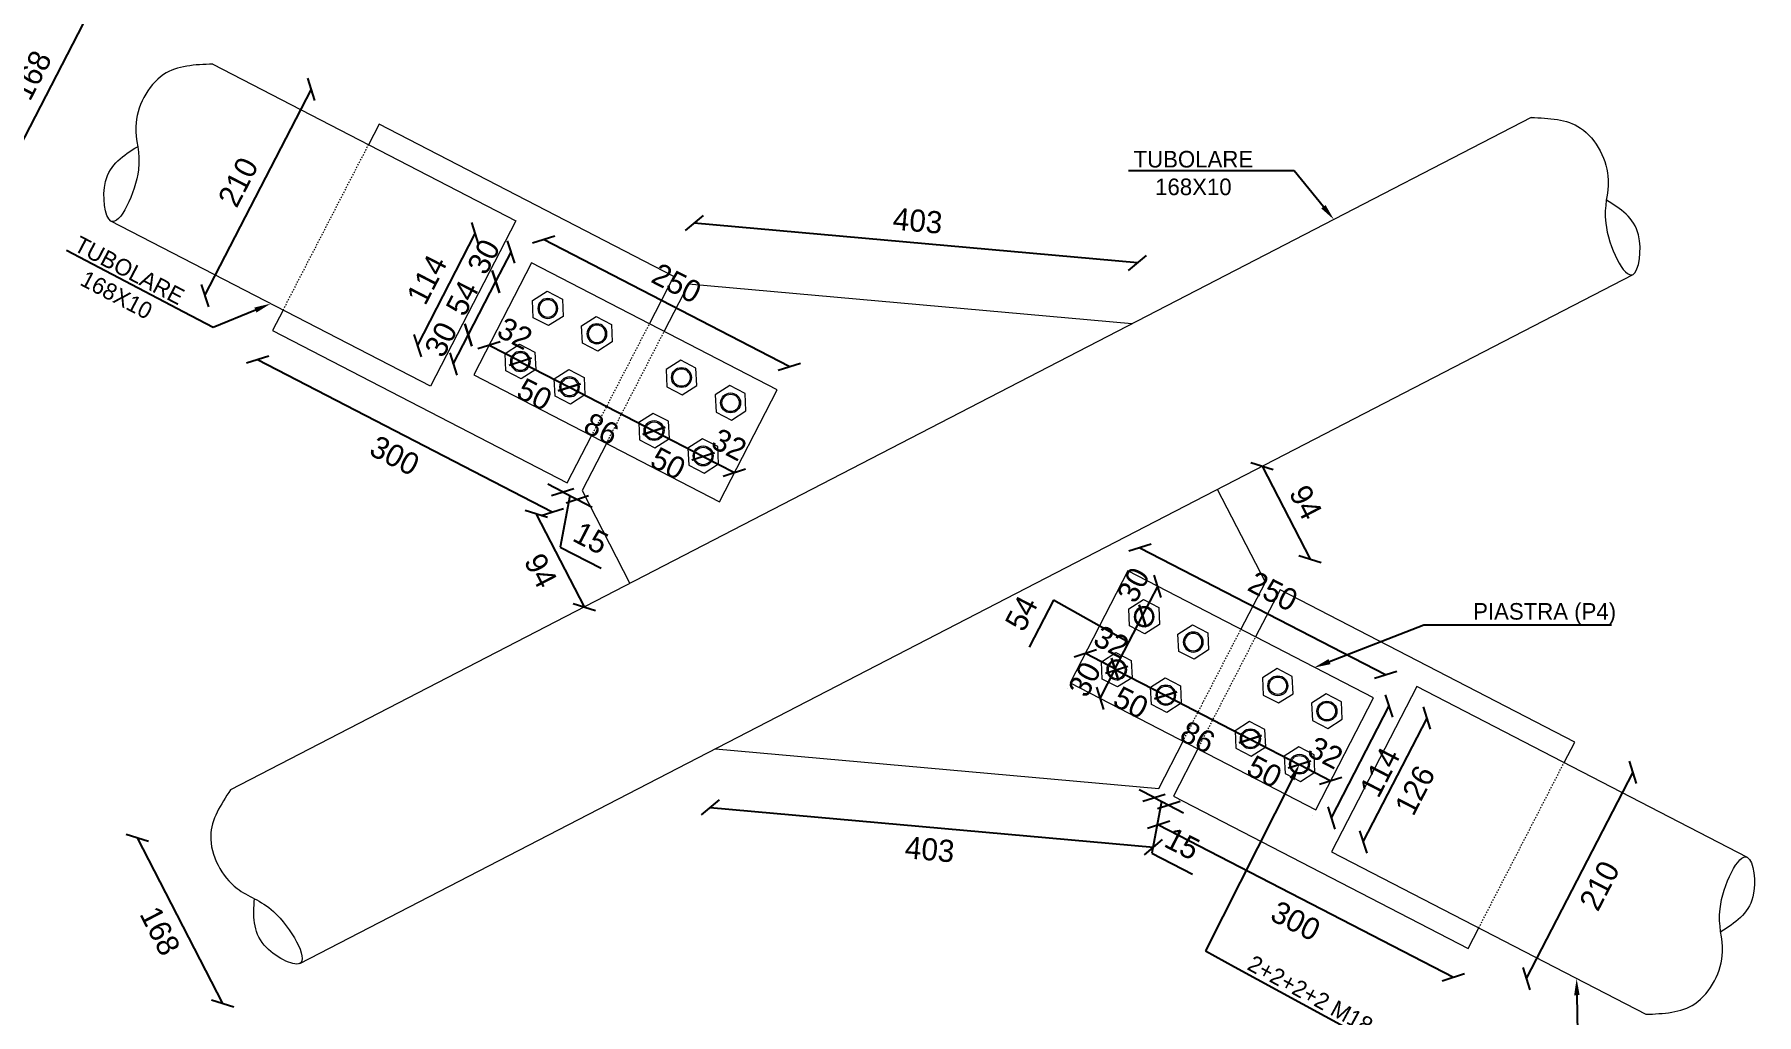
# Model space of a CAD drawing. Header units: millimetres. Extents: x -6949 to 549764, y -83146 to 127128.
# Drawn here: x 298416 to 299973, y 93086 to 93972 of the extents above; entities that cross this region are included whole.
import ezdxf
from ezdxf import colors
from ezdxf.entities.mleader import LeaderData, LeaderLine
from ezdxf.math import Vec2, Vec3

# ---------------------------------------------------------------- set-up
doc = ezdxf.new("R2010")
doc.units = ezdxf.units.MM
doc.linetypes.add('Tratto', pattern=[6.35, 3.175, -3.175])
for name, color, linetype, lineweight in [('bulloni', 5, 'Continuous', 9), ('piastra', 6, 'Continuous', 18), ('S-BEAM', 5, 'Continuous', 18), ('S-FSTN', 7, 'Continuous', 18), ('tratteggio', 253, 'Tratto', 15)]:
    doc.layers.add(name, color=color, linetype=linetype, lineweight=lineweight)
doc.layers.add('quote', color=7, linetype='Continuous', lineweight=5, true_color=0x383838)
doc.styles.get("Standard").update_dxf_attribs({"font": ''})
doc.styles.get('Standard').set_extended_font_data('Bahnschrift Light')
doc.dimstyles.new('Q 1_15', dxfattribs={"dimtxt": 20, "dimasz": 15, "dimexe": 0.18, "dimexo": 0.0625, "dimgap": 10, "dimtad": 2, "dimdec": 0, "dimzin": 0, "dimdsep": 46, "dimtxsty": 'Standard', "dimblk": 'OBLIQUE', "dimcen": 0, "dimse1": 1, "dimse2": 1, "dimadec": 0, "dimazin": 0, "dimtfac": 1, "dimtdec": 0, "dimtofl": 0, "dimtmove": 1, "dimatfit": 3, "dimfxl": 1, "dimtolj": 1, "dimtzin": 0, "dimarcsym": 1})

# ---------------------------------------------------------------- blocks, each defined once
blk = doc.blocks.new('*U1184')
at = {"layer": 'bulloni'}
blk.add_lwpolyline([(-15.6, 0), (-7.8, -13.5), (7.8, -13.5), (15.6, 0), (7.8, 13.5), (-7.8, 13.5)], close=True, dxfattribs=at)
for radius in [9, 7.88]:
    blk.add_circle((0, 0), radius, dxfattribs=at)
blk = doc.blocks.new('*U1185')
at = {"color": 0, "linetype": 'ByBlock', "lineweight": -2, "transparency": 16777216}
for p in [(0, 0), (50, 0), (0, -54), (50, -54)]:
    blk.add_blockref('*U1184', p, dxfattribs=at)
blk = doc.blocks.new('_Oblique')
at = {"color": 0, "linetype": 'ByBlock', "lineweight": -2}
blk.add_line((-0.5, -0.5), (0.5, 0.5), dxfattribs=at)
blk = doc.blocks.new('*D1186')
at = {"layer": 'Defpoints', "color": 0, "transparency": 16777216}
for p in [(299012.4, 93801.4), (299007.4, 93746.3), (299408.3, 93710.3)]:
    blk.add_point(p, dxfattribs=at)
at = {"layer": 'quote', "color": 0, "lineweight": -2, "transparency": 16777216}
blk.add_line((299413.3, 93765.4), (299012.4, 93801.4), dxfattribs=at)
at = {"layer": 'quote', "color": 0, "lineweight": -2, "transparency": 16777216, "xscale": 15, "yscale": 15, "zscale": 15}
for p, rotation in [((299012.4, 93801.4), 174.8705145088077), ((299413.3, 93765.4), 354.8705145088077)]:
    blk.add_blockref('_Oblique', p, dxfattribs=dict(at, rotation=rotation))
at = {"layer": 'quote', "color": 0, "transparency": 16777216, "insert": (299214.6, 93803.5), "char_height": 20, "attachment_point": 5, "rotation": 354.8705}
blk.add_mtext('\\A1;403', dxfattribs=at)
blk = doc.blocks.new('*D1187')
at = {"layer": 'Defpoints', "color": 0, "transparency": 16777216}
for p in [(299485.6, 93560.7), (299569.4, 93497.7), (299529, 93476.8)]:
    blk.add_point(p, dxfattribs=at)
at = {"layer": 'quote', "color": 0, "lineweight": -2, "transparency": 16777216}
blk.add_line((299526, 93581.6), (299569.4, 93497.7), dxfattribs=at)
at = {"layer": 'quote', "color": 0, "lineweight": -2, "transparency": 16777216, "xscale": 15, "yscale": 15, "zscale": 15}
for p, rotation in [((299526, 93581.6), 117.3238910231318), ((299569.4, 93497.7), 297.3238910231318)]:
    blk.add_blockref('_Oblique', p, dxfattribs=dict(at, rotation=rotation))
at = {"layer": 'quote', "color": 0, "transparency": 16777216, "insert": (299565.5, 93548.9), "char_height": 20, "attachment_point": 5, "rotation": 297.3239}
blk.add_mtext('\\A1;94', dxfattribs=at)
blk = doc.blocks.new('*D1188')
at = {"layer": 'Defpoints', "color": 0, "transparency": 16777216}
for p in [(299031.6, 93326.2), (299432.6, 93290.2), (299427.8, 93237.2)]:
    blk.add_point(p, dxfattribs=at)
at = {"layer": 'quote', "color": 0, "lineweight": -2, "transparency": 16777216}
blk.add_line((299026.9, 93273.2), (299427.8, 93237.2), dxfattribs=at)
at = {"layer": 'quote', "color": 0, "lineweight": -2, "transparency": 16777216, "xscale": 15, "yscale": 15, "zscale": 15}
for p, rotation in [((299026.9, 93273.2), 174.870330191597), ((299427.8, 93237.2), 354.870330191597)]:
    blk.add_blockref('_Oblique', p, dxfattribs=dict(at, rotation=rotation))
at = {"layer": 'quote', "color": 0, "transparency": 16777216, "insert": (299225.5, 93235.1), "char_height": 20, "attachment_point": 5, "rotation": 354.8703}
blk.add_mtext('\\A1;403', dxfattribs=at)
blk = doc.blocks.new('*D1189')
at = {"layer": 'Defpoints', "color": 0, "transparency": 16777216}
for p in [(298911, 93559.7), (298869.8, 93538.4), (298954.4, 93475.7)]:
    blk.add_point(p, dxfattribs=at)
at = {"layer": 'quote', "color": 0, "lineweight": -2, "transparency": 16777216}
blk.add_line((298913.2, 93454.4), (298869.8, 93538.4), dxfattribs=at)
at = {"layer": 'quote', "color": 0, "lineweight": -2, "transparency": 16777216, "xscale": 15, "yscale": 15, "zscale": 15}
for p, rotation in [((298869.8, 93538.4), 117.3238909274812), ((298913.2, 93454.4), 297.3238909274812)]:
    blk.add_blockref('_Oblique', p, dxfattribs=dict(at, rotation=rotation))
at = {"layer": 'quote', "color": 0, "transparency": 16777216, "insert": (298873.6, 93487.2), "char_height": 20, "attachment_point": 5, "rotation": 297.3239}
blk.add_mtext('\\A1;94', dxfattribs=at)
blk = doc.blocks.new('*D1190')
at = {"layer": 'Defpoints', "color": 0, "transparency": 16777216}
for p in [(298666.3, 93922.5), (299007.4, 93746.3), (298911, 93559.7)]:
    blk.add_point(p, dxfattribs=at)
at = {"layer": 'quote', "color": 0, "lineweight": -2, "transparency": 16777216}
blk.add_line((298569.9, 93735.9), (298666.3, 93922.5), dxfattribs=at)
at = {"layer": 'quote', "color": 0, "lineweight": -2, "transparency": 16777216, "xscale": 15, "yscale": 15, "zscale": 15}
for p, rotation in [((298666.3, 93922.5), 62.6761090725188), ((298569.9, 93735.9), 242.6761090725188)]:
    blk.add_blockref('_Oblique', p, dxfattribs=dict(at, rotation=rotation))
at = {"layer": 'quote', "color": 0, "transparency": 16777216, "insert": (298600.1, 93838.5), "char_height": 20, "attachment_point": 5, "rotation": 62.6761}
blk.add_mtext('\\A1;210', dxfattribs=at)
blk = doc.blocks.new('*D1191')
at = {"layer": 'Defpoints', "color": 0, "transparency": 16777216}
for p in [(299542.3, 93469.9), (299861.5, 93305), (299445.9, 93283.3)]:
    blk.add_point(p, dxfattribs=at)
at = {"layer": 'quote', "color": 0, "lineweight": -2, "transparency": 16777216}
blk.add_line((299765.1, 93118.4), (299861.5, 93305), dxfattribs=at)
at = {"layer": 'quote', "color": 0, "lineweight": -2, "transparency": 16777216, "xscale": 15, "yscale": 15, "zscale": 15}
for p, rotation in [((299861.5, 93305), 62.67610907250933), ((299765.1, 93118.4), 242.6761090725093)]:
    blk.add_blockref('_Oblique', p, dxfattribs=dict(at, rotation=rotation))
at = {"layer": 'quote', "color": 0, "transparency": 16777216, "insert": (299831.2, 93202.4), "char_height": 20, "attachment_point": 5, "rotation": 62.6761}
blk.add_mtext('\\A1;210', dxfattribs=at)
blk = doc.blocks.new('*D1192')
at = {"layer": 'Defpoints', "color": 0, "transparency": 16777216}
for p in [(299637.7, 93393.2), (299349.7, 93380.3), (299571.8, 93265.6)]:
    blk.add_point(p, dxfattribs=at)
at = {"layer": 'quote', "color": 0, "lineweight": -2, "transparency": 16777216}
blk.add_line((299415.6, 93507.9), (299637.7, 93393.2), dxfattribs=at)
at = {"layer": 'quote', "color": 0, "lineweight": -2, "transparency": 16777216, "xscale": 15, "yscale": 15, "zscale": 15}
for p, rotation in [((299415.6, 93507.9), 152.6761090725135), ((299637.7, 93393.2), 332.6761090725134)]:
    blk.add_blockref('_Oblique', p, dxfattribs=dict(at, rotation=rotation))
at = {"layer": 'quote', "color": 0, "transparency": 16777216, "insert": (299535.9, 93468.5), "char_height": 20, "attachment_point": 5, "rotation": 332.6761}
blk.add_mtext('\\A1;250', dxfattribs=at)
blk = doc.blocks.new('*D1193')
at = {"layer": 'Defpoints', "color": 0, "transparency": 16777216}
for p in [(299629.6, 93377.5), (299675.2, 93353.9), (299571.8, 93265.6)]:
    blk.add_point(p, dxfattribs=at)
at = {"layer": 'quote', "color": 0, "lineweight": -2, "transparency": 16777216}
blk.add_line((299617.4, 93242), (299675.2, 93353.9), dxfattribs=at)
at = {"layer": 'quote', "color": 0, "lineweight": -2, "transparency": 16777216, "xscale": 15, "yscale": 15, "zscale": 15}
for p, rotation in [((299675.2, 93353.9), 62.67610907251056), ((299617.4, 93242), 242.6761090725106)]:
    blk.add_blockref('_Oblique', p, dxfattribs=dict(at, rotation=rotation))
at = {"layer": 'quote', "color": 0, "transparency": 16777216, "insert": (299664.3, 93288.7), "char_height": 20, "attachment_point": 5, "rotation": 62.6761}
blk.add_mtext('\\A1;126', dxfattribs=at)
blk = doc.blocks.new('*D1194')
at = {"layer": 'Defpoints', "color": 0, "transparency": 16777216}
for p in [(299418, 93446.3), (299419.4, 93445.6), (299394.5, 93397.3)]:
    blk.add_point(p, dxfattribs=at)
at = {"layer": 'quote', "color": 0, "lineweight": -2, "transparency": 16777216}
for p, q in [((299337.4, 93460.6), (299315.4, 93418.1)), ((299405.5, 93422.2), (299337.4, 93460.6)), ((299393, 93398.1), (299418, 93446.3))]:
    blk.add_line(p, q, dxfattribs=at)
at = {"layer": 'quote', "color": 0, "lineweight": -2, "transparency": 16777216, "xscale": 15, "yscale": 15, "zscale": 15}
for p, rotation in [((299418, 93446.3), 62.67610958400639), ((299393, 93398.1), 242.6761095840064)]:
    blk.add_blockref('_Oblique', p, dxfattribs=dict(at, rotation=rotation))
at = {"layer": 'quote', "color": 0, "transparency": 16777216, "insert": (299308.5, 93448.6), "char_height": 20, "attachment_point": 5, "rotation": 62.6761}
blk.add_mtext('\\A1;54', dxfattribs=at)
blk = doc.blocks.new('*D1195')
at = {"layer": 'Defpoints', "color": 0, "transparency": 16777216}
for p in [(299431.7, 93473), (299433.2, 93472.2), (299419.4, 93445.6)]:
    blk.add_point(p, dxfattribs=at)
at = {"layer": 'quote', "color": 0, "lineweight": -2, "transparency": 16777216}
blk.add_line((299418, 93446.3), (299431.7, 93473), dxfattribs=at)
at = {"layer": 'quote', "color": 0, "lineweight": -2, "transparency": 16777216, "xscale": 15, "yscale": 15, "zscale": 15}
for p, rotation in [((299431.7, 93473), 62.67610907252481), ((299418, 93446.3), 242.6761090725248)]:
    blk.add_blockref('_Oblique', p, dxfattribs=dict(at, rotation=rotation))
at = {"layer": 'quote', "color": 0, "transparency": 16777216, "insert": (299409.6, 93474.3), "char_height": 20, "attachment_point": 5, "rotation": 62.6761}
blk.add_mtext('\\A1;30', dxfattribs=at)
blk = doc.blocks.new('*D1196')
at = {"layer": 'Defpoints', "color": 0, "transparency": 16777216}
for p in [(299394.5, 93397.3), (299379.4, 93371.7), (299380.9, 93371)]:
    blk.add_point(p, dxfattribs=at)
at = {"layer": 'quote', "color": 0, "lineweight": -2, "transparency": 16777216}
blk.add_line((299393, 93398.1), (299379.4, 93371.7), dxfattribs=at)
at = {"layer": 'quote', "color": 0, "lineweight": -2, "transparency": 16777216, "xscale": 15, "yscale": 15, "zscale": 15}
for p, rotation in [((299393, 93398.1), 62.67610813702682), ((299379.4, 93371.7), 242.6761081370268)]:
    blk.add_blockref('_Oblique', p, dxfattribs=dict(at, rotation=rotation))
at = {"layer": 'quote', "color": 0, "transparency": 16777216, "insert": (299365.6, 93389), "char_height": 20, "attachment_point": 5, "rotation": 62.6761}
blk.add_mtext('\\A1;30', dxfattribs=at)
blk = doc.blocks.new('*U1197')
at = {"layer": 'bulloni'}
blk.add_lwpolyline([(-15.6, 0), (-7.8, -13.5), (7.8, -13.5), (15.6, 0), (7.8, 13.5), (-7.8, 13.5)], close=True, dxfattribs=at)
for radius in [9, 7.88]:
    blk.add_circle((0, 0), radius, dxfattribs=at)
blk = doc.blocks.new('*U1198')
at = {"color": 0, "linetype": 'ByBlock', "lineweight": -2, "transparency": 16777216}
for p in [(0, 0), (50, 0), (0, -54), (50, -54)]:
    blk.add_blockref('*U1197', p, dxfattribs=at)
blk = doc.blocks.new('*D1199')
at = {"layer": 'Defpoints', "color": 0, "transparency": 16777216}
for p in [(298814.5, 93791.9), (298865.4, 93765.6), (298813.1, 93664.3)]:
    blk.add_point(p, dxfattribs=at)
at = {"layer": 'quote', "color": 0, "lineweight": -2, "transparency": 16777216}
blk.add_line((298762.2, 93690.6), (298814.5, 93791.9), dxfattribs=at)
at = {"layer": 'quote', "color": 0, "lineweight": -2, "transparency": 16777216, "xscale": 15, "yscale": 15, "zscale": 15}
for p, rotation in [((298814.5, 93791.9), 62.67610907251542), ((298762.2, 93690.6), 242.6761090725154)]:
    blk.add_blockref('_Oblique', p, dxfattribs=dict(at, rotation=rotation))
at = {"layer": 'quote', "color": 0, "transparency": 16777216, "insert": (298770.6, 93750.4), "char_height": 20, "attachment_point": 5, "rotation": 62.6761}
blk.add_mtext('\\A1;114', dxfattribs=at)
blk = doc.blocks.new('*D1200')
at = {"layer": 'Defpoints', "color": 0, "transparency": 16777216}
for p in [(298876.3, 93786.5), (298865.4, 93765.6), (299087.5, 93650.8)]:
    blk.add_point(p, dxfattribs=at)
at = {"layer": 'quote', "color": 0, "lineweight": -2, "transparency": 16777216}
blk.add_line((299098.4, 93671.7), (298876.3, 93786.5), dxfattribs=at)
at = {"layer": 'quote', "color": 0, "lineweight": -2, "transparency": 16777216, "xscale": 15, "yscale": 15, "zscale": 15}
for p, rotation in [((298876.3, 93786.5), 152.6761090725194), ((299098.4, 93671.7), 332.6761090725195)]:
    blk.add_blockref('_Oblique', p, dxfattribs=dict(at, rotation=rotation))
at = {"layer": 'quote', "color": 0, "transparency": 16777216, "insert": (298996.6, 93747.1), "char_height": 20, "attachment_point": 5, "rotation": 332.6761}
blk.add_mtext('\\A1;250', dxfattribs=at)
blk = doc.blocks.new('*D1201')
at = {"layer": 'Defpoints', "color": 0, "transparency": 16777216}
for p in [(298855.3, 93676.3), (298899.6, 93653), (298899.7, 93653.3)]:
    blk.add_point(p, dxfattribs=at)
at = {"layer": 'quote', "color": 0, "lineweight": -2, "transparency": 16777216}
blk.add_line((298855.2, 93676), (298899.6, 93653), dxfattribs=at)
at = {"layer": 'quote', "color": 0, "lineweight": -2, "transparency": 16777216, "xscale": 15, "yscale": 15, "zscale": 15}
for p, rotation in [((298855.2, 93676), 152.6761095661443), ((298899.6, 93653), 332.6761095661443)]:
    blk.add_blockref('_Oblique', p, dxfattribs=dict(at, rotation=rotation))
at = {"layer": 'quote', "color": 0, "transparency": 16777216, "insert": (298868.1, 93646.5), "char_height": 20, "attachment_point": 5, "rotation": 332.6761}
blk.add_mtext('\\A1;50', dxfattribs=at)
blk = doc.blocks.new('*D1202')
at = {"layer": 'Defpoints', "color": 0, "transparency": 16777216}
for p in [(298899.7, 93653.3), (298976, 93613.6), (298976.1, 93613.8)]:
    blk.add_point(p, dxfattribs=at)
at = {"layer": 'quote', "color": 0, "lineweight": -2, "transparency": 16777216}
blk.add_line((298899.6, 93653), (298976, 93613.6), dxfattribs=at)
at = {"layer": 'quote', "color": 0, "lineweight": -2, "transparency": 16777216, "xscale": 15, "yscale": 15, "zscale": 15}
for p, rotation in [((298899.6, 93653), 152.6761095661444), ((298976, 93613.6), 332.6761095661443)]:
    blk.add_blockref('_Oblique', p, dxfattribs=dict(at, rotation=rotation))
at = {"layer": 'quote', "color": 0, "transparency": 16777216, "insert": (298928.5, 93615.3), "char_height": 20, "attachment_point": 5, "rotation": 332.6761}
blk.add_mtext('\\A1;86', dxfattribs=at)
blk = doc.blocks.new('*D1203')
at = {"layer": 'Defpoints', "color": 0, "transparency": 16777216}
for p in [(298976.1, 93613.8), (299020.4, 93590.6), (299020.6, 93590.9)]:
    blk.add_point(p, dxfattribs=at)
at = {"layer": 'quote', "color": 0, "lineweight": -2, "transparency": 16777216}
blk.add_line((298976, 93613.6), (299020.4, 93590.6), dxfattribs=at)
at = {"layer": 'quote', "color": 0, "lineweight": -2, "transparency": 16777216, "xscale": 15, "yscale": 15, "zscale": 15}
for p, rotation in [((298976, 93613.6), 152.6761095661444), ((299020.4, 93590.6), 332.6761095661443)]:
    blk.add_blockref('_Oblique', p, dxfattribs=dict(at, rotation=rotation))
at = {"layer": 'quote', "color": 0, "transparency": 16777216, "insert": (298988.9, 93584.1), "char_height": 20, "attachment_point": 5, "rotation": 332.6761}
blk.add_mtext('\\A1;50', dxfattribs=at)
blk = doc.blocks.new('*D1204')
at = {"layer": 'Defpoints', "color": 0, "transparency": 16777216}
for p in [(299020.6, 93590.1), (299048.9, 93575.9), (299048.9, 93575.9)]:
    blk.add_point(p, dxfattribs=at)
at = {"layer": 'quote', "color": 0, "lineweight": -2, "transparency": 16777216}
blk.add_line((299020.7, 93590.4), (299048.9, 93575.9), dxfattribs=at)
at = {"layer": 'quote', "color": 0, "lineweight": -2, "transparency": 16777216, "xscale": 15, "yscale": 15, "zscale": 15}
for p, rotation in [((299020.7, 93590.4), 152.6761095661444), ((299048.9, 93575.9), 332.6761095661443)]:
    blk.add_blockref('_Oblique', p, dxfattribs=dict(at, rotation=rotation))
at = {"layer": 'quote', "color": 0, "transparency": 16777216, "insert": (299044.1, 93601.1), "char_height": 20, "attachment_point": 5, "rotation": 332.6761}
blk.add_mtext('\\A1;32', dxfattribs=at)
blk = doc.blocks.new('*D1205')
at = {"layer": 'Defpoints', "color": 0, "transparency": 16777216}
for p in [(298826.7, 93690.7), (298826.9, 93690.9), (298855.3, 93676.3)]:
    blk.add_point(p, dxfattribs=at)
at = {"layer": 'quote', "color": 0, "lineweight": -2, "transparency": 16777216}
blk.add_line((298855.3, 93676.3), (298826.9, 93690.9), dxfattribs=at)
at = {"layer": 'quote', "color": 0, "lineweight": -2, "transparency": 16777216, "xscale": 15, "yscale": 15, "zscale": 15}
for p, rotation in [((298826.9, 93690.9), 152.6761095661444), ((298855.3, 93676.3), 332.6761095661443)]:
    blk.add_blockref('_Oblique', p, dxfattribs=dict(at, rotation=rotation))
at = {"layer": 'quote', "color": 0, "transparency": 16777216, "insert": (298850.4, 93701.6), "char_height": 20, "attachment_point": 5, "rotation": 332.6761}
blk.add_mtext('\\A1;32', dxfattribs=at)
blk = doc.blocks.new('*D1206')
at = {"layer": 'Defpoints', "color": 0, "transparency": 16777216}
for p in [(298808.2, 93700.2), (298855.2, 93676), (298841.5, 93649.6)]:
    blk.add_point(p, dxfattribs=at)
at = {"layer": 'quote', "color": 0, "lineweight": -2, "transparency": 16777216}
blk.add_line((298794.6, 93673.9), (298808.2, 93700.2), dxfattribs=at)
at = {"layer": 'quote', "color": 0, "lineweight": -2, "transparency": 16777216, "xscale": 15, "yscale": 15, "zscale": 15}
for p, rotation in [((298808.2, 93700.2), 62.67610907254792), ((298794.6, 93673.9), 242.6761090725479)]:
    blk.add_blockref('_Oblique', p, dxfattribs=dict(at, rotation=rotation))
at = {"layer": 'quote', "color": 0, "transparency": 16777216, "insert": (298783.4, 93696.3), "char_height": 20, "attachment_point": 5, "rotation": 62.6761}
blk.add_mtext('\\A1;30', dxfattribs=at)
blk = doc.blocks.new('*D1207')
at = {"layer": 'Defpoints', "color": 0, "transparency": 16777216}
for p in [(298833.1, 93748.5), (298880.1, 93724.2), (298855.2, 93676)]:
    blk.add_point(p, dxfattribs=at)
at = {"layer": 'quote', "color": 0, "lineweight": -2, "transparency": 16777216}
blk.add_line((298808.2, 93700.2), (298833.1, 93748.5), dxfattribs=at)
at = {"layer": 'quote', "color": 0, "lineweight": -2, "transparency": 16777216, "xscale": 15, "yscale": 15, "zscale": 15}
for p, rotation in [((298833.1, 93748.5), 62.67610956617385), ((298808.2, 93700.2), 242.6761095661739)]:
    blk.add_blockref('_Oblique', p, dxfattribs=dict(at, rotation=rotation))
at = {"layer": 'quote', "color": 0, "transparency": 16777216, "insert": (298802.8, 93733.6), "char_height": 20, "attachment_point": 5, "rotation": 62.6761}
blk.add_mtext('\\A1;54', dxfattribs=at)
blk = doc.blocks.new('*D1208')
at = {"layer": 'Defpoints', "color": 0, "transparency": 16777216}
for p in [(298846.9, 93775.2), (298893.9, 93750.9), (298880.1, 93724.2)]:
    blk.add_point(p, dxfattribs=at)
at = {"layer": 'quote', "color": 0, "lineweight": -2, "transparency": 16777216}
blk.add_line((298833.1, 93748.5), (298846.9, 93775.2), dxfattribs=at)
at = {"layer": 'quote', "color": 0, "lineweight": -2, "transparency": 16777216, "xscale": 15, "yscale": 15, "zscale": 15}
for p, rotation in [((298846.9, 93775.2), 62.67610907252481), ((298833.1, 93748.5), 242.6761090725248)]:
    blk.add_blockref('_Oblique', p, dxfattribs=dict(at, rotation=rotation))
at = {"layer": 'quote', "color": 0, "transparency": 16777216, "insert": (298822.1, 93771.1), "char_height": 20, "attachment_point": 5, "rotation": 62.6761}
blk.add_mtext('\\A1;30', dxfattribs=at)
blk = doc.blocks.new('*D1209')
at = {"layer": 'Defpoints', "color": 0, "transparency": 16777216}
for p in [(298897.7, 93566.6), (298911, 93559.7), (298906.8, 93551.5)]:
    blk.add_point(p, dxfattribs=at)
at = {"layer": 'quote', "color": 0, "lineweight": -2, "transparency": 16777216}
for p, q in [((298893.5, 93558.4), (298880.1, 93565.3)), ((298900.1, 93554.9), (298891.4, 93508.3)), ((298893.5, 93558.4), (298906.8, 93551.5)), ((298906.8, 93551.5), (298920.1, 93544.6)), ((298891.4, 93508.3), (298928.2, 93489.3))]:
    blk.add_line(p, q, dxfattribs=at)
at = {"layer": 'quote', "color": 0, "lineweight": -2, "transparency": 16777216, "xscale": 15, "yscale": 15, "zscale": 15}
for p, rotation in [((298893.5, 93558.4), 332.6761090724228), ((298906.8, 93551.5), 152.6761090724227)]:
    blk.add_blockref('_Oblique', p, dxfattribs=dict(at, rotation=rotation))
at = {"layer": 'quote', "color": 0, "transparency": 16777216, "insert": (298919, 93516.6), "char_height": 20, "attachment_point": 5, "rotation": 332.6761}
blk.add_mtext('\\A1;15', dxfattribs=at)
blk = doc.blocks.new('*U1210')
at = {"layer": 'bulloni'}
blk.add_lwpolyline([(-15.6, 0), (-7.8, -13.5), (7.8, -13.5), (15.6, 0), (7.8, 13.5), (-7.8, 13.5)], close=True, dxfattribs=at)
for radius in [9, 7.88]:
    blk.add_circle((0, 0), radius, dxfattribs=at)
blk = doc.blocks.new('*U1211')
at = {"color": 0, "linetype": 'ByBlock', "lineweight": -2, "transparency": 16777216}
for p in [(0, 0), (50, 0), (0, -54), (50, -54)]:
    blk.add_blockref('*U1210', p, dxfattribs=at)
blk = doc.blocks.new('*U1212')
at = {"layer": 'bulloni'}
blk.add_lwpolyline([(-15.6, 0), (-7.8, -13.5), (7.8, -13.5), (15.6, 0), (7.8, 13.5), (-7.8, 13.5)], close=True, dxfattribs=at)
for radius in [9, 7.88]:
    blk.add_circle((0, 0), radius, dxfattribs=at)
blk = doc.blocks.new('*U1213')
at = {"color": 0, "linetype": 'ByBlock', "lineweight": -2, "transparency": 16777216}
for p in [(0, 0), (50, 0), (0, -54), (50, -54)]:
    blk.add_blockref('*U1212', p, dxfattribs=at)
blk = doc.blocks.new('*D1238')
at = {"layer": 'Defpoints', "color": 0, "transparency": 16777216}
for p in [(298631.2, 93704.3), (298897.7, 93566.6), (298884.1, 93540.3)]:
    blk.add_point(p, dxfattribs=at)
at = {"layer": 'quote', "color": 0, "lineweight": -2, "transparency": 16777216}
blk.add_line((298617.6, 93678), (298884.1, 93540.3), dxfattribs=at)
at = {"layer": 'quote', "color": 0, "lineweight": -2, "transparency": 16777216, "xscale": 15, "yscale": 15, "zscale": 15}
for p, rotation in [((298617.6, 93678), 152.6761090725205), ((298884.1, 93540.3), 332.6761090725205)]:
    blk.add_blockref('_Oblique', p, dxfattribs=dict(at, rotation=rotation))
at = {"layer": 'quote', "color": 0, "transparency": 16777216, "insert": (298741.6, 93591.2), "char_height": 20, "attachment_point": 5, "rotation": 332.6761}
blk.add_mtext('\\A1;300', dxfattribs=at)
blk = doc.blocks.new('*D1239')
at = {"layer": 'Defpoints', "color": 0, "transparency": 16777216}
for p in [(299445.9, 93283.3), (299712.4, 93145.6), (299699, 93119.7)]:
    blk.add_point(p, dxfattribs=at)
at = {"layer": 'quote', "color": 0, "lineweight": -2, "transparency": 16777216}
blk.add_line((299432.5, 93257.4), (299699, 93119.7), dxfattribs=at)
at = {"layer": 'quote', "color": 0, "lineweight": -2, "transparency": 16777216, "xscale": 15, "yscale": 15, "zscale": 15}
for p, rotation in [((299432.5, 93257.4), 152.6761090724433), ((299699, 93119.7), 332.6761090724433)]:
    blk.add_blockref('_Oblique', p, dxfattribs=dict(at, rotation=rotation))
at = {"layer": 'quote', "color": 0, "transparency": 16777216, "insert": (299556.4, 93170.5), "char_height": 20, "attachment_point": 5, "rotation": 332.6761}
blk.add_mtext('\\A1;300', dxfattribs=at)
blk = doc.blocks.new('*D1240')
at = {"layer": 'Defpoints', "color": 0, "transparency": 16777216}
for p in [(299432.6, 93290.2), (299441.7, 93275.2), (299445.9, 93283.3)]:
    blk.add_point(p, dxfattribs=at)
at = {"layer": 'quote', "color": 0, "lineweight": -2, "transparency": 16777216}
for p, q in [((299428.3, 93282), (299415, 93288.9)), ((299435, 93278.6), (299426.2, 93231.9)), ((299428.3, 93282), (299441.7, 93275.2)), ((299441.7, 93275.2), (299455, 93268.3)), ((299426.2, 93231.9), (299463, 93212.9))]:
    blk.add_line(p, q, dxfattribs=at)
at = {"layer": 'quote', "color": 0, "lineweight": -2, "transparency": 16777216, "xscale": 15, "yscale": 15, "zscale": 15}
for p, rotation in [((299428.3, 93282), 332.6761090724228), ((299441.7, 93275.2), 152.6761090724227)]:
    blk.add_blockref('_Oblique', p, dxfattribs=dict(at, rotation=rotation))
at = {"layer": 'quote', "color": 0, "transparency": 16777216, "insert": (299453.9, 93240.3), "char_height": 20, "attachment_point": 5, "rotation": 332.6761}
blk.add_mtext('\\A1;15', dxfattribs=at)
blk = doc.blocks.new('*D1255')
at = {"layer": 'Defpoints', "color": 0, "transparency": 16777216}
for p in [(298740, 93365), (298817.2, 93215.4), (298586, 93096)]:
    blk.add_point(p, dxfattribs=at)
at = {"layer": 'quote', "color": 0, "lineweight": -2, "transparency": 16777216}
blk.add_line((298508.8, 93245.5), (298586, 93096), dxfattribs=at)
at = {"layer": 'quote', "color": 0, "lineweight": -2, "transparency": 16777216, "xscale": 15, "yscale": 15, "zscale": 15}
for p, rotation in [((298508.8, 93245.5), 117.3238909274822), ((298586, 93096), 297.3238909274822)]:
    blk.add_blockref('_Oblique', p, dxfattribs=dict(at, rotation=rotation))
at = {"layer": 'quote', "color": 0, "transparency": 16777216, "insert": (298529.4, 93161.5), "char_height": 20, "attachment_point": 5, "rotation": 297.3239}
blk.add_mtext('\\A1;168', dxfattribs=at)
blk = doc.blocks.new('*D1256')
at = {"layer": 'Defpoints', "color": 0, "transparency": 16777216}
for p in [(298469.8, 94000.5), (298851.3, 93803.5), (298774, 93653.9)]:
    blk.add_point(p, dxfattribs=at)
at = {"layer": 'quote', "color": 0, "lineweight": -2, "transparency": 16777216}
blk.add_line((298392.6, 93851), (298469.8, 94000.5), dxfattribs=at)
at = {"layer": 'quote', "color": 0, "lineweight": -2, "transparency": 16777216, "xscale": 15, "yscale": 15, "zscale": 15}
for p, rotation in [((298469.8, 94000.5), 62.67610907252008), ((298392.6, 93851), 242.6761090725201)]:
    blk.add_blockref('_Oblique', p, dxfattribs=dict(at, rotation=rotation))
at = {"layer": 'quote', "color": 0, "transparency": 16777216, "insert": (298413.2, 93935.1), "char_height": 20, "attachment_point": 5, "rotation": 62.6761}
blk.add_mtext('\\A1;168', dxfattribs=at)
blk = doc.blocks.new('*D1257')
at = {"layer": 'Defpoints', "color": 0, "transparency": 16777216}
for p in [(299394.6, 93397.6), (299438.9, 93374.4), (299439, 93374.7)]:
    blk.add_point(p, dxfattribs=at)
at = {"layer": 'quote', "color": 0, "lineweight": -2, "transparency": 16777216}
blk.add_line((299394.5, 93397.3), (299438.9, 93374.4), dxfattribs=at)
at = {"layer": 'quote', "color": 0, "lineweight": -2, "transparency": 16777216, "xscale": 15, "yscale": 15, "zscale": 15}
for p, rotation in [((299394.5, 93397.3), 152.6761095661443), ((299438.9, 93374.4), 332.6761095661443)]:
    blk.add_blockref('_Oblique', p, dxfattribs=dict(at, rotation=rotation))
at = {"layer": 'quote', "color": 0, "transparency": 16777216, "insert": (299407.4, 93367.9), "char_height": 20, "attachment_point": 5, "rotation": 332.6761}
blk.add_mtext('\\A1;50', dxfattribs=at)
blk = doc.blocks.new('*D1258')
at = {"layer": 'Defpoints', "color": 0, "transparency": 16777216}
for p in [(299439, 93374.7), (299515.3, 93334.9), (299515.4, 93335.2)]:
    blk.add_point(p, dxfattribs=at)
at = {"layer": 'quote', "color": 0, "lineweight": -2, "transparency": 16777216}
blk.add_line((299438.9, 93374.4), (299515.3, 93334.9), dxfattribs=at)
at = {"layer": 'quote', "color": 0, "lineweight": -2, "transparency": 16777216, "xscale": 15, "yscale": 15, "zscale": 15}
for p, rotation in [((299438.9, 93374.4), 152.6761095661441), ((299515.3, 93334.9), 332.6761095661441)]:
    blk.add_blockref('_Oblique', p, dxfattribs=dict(at, rotation=rotation))
at = {"layer": 'quote', "color": 0, "transparency": 16777216, "insert": (299467.8, 93336.7), "char_height": 20, "attachment_point": 5, "rotation": 332.6761}
blk.add_mtext('\\A1;86', dxfattribs=at)
blk = doc.blocks.new('*D1259')
at = {"layer": 'Defpoints', "color": 0, "transparency": 16777216}
for p in [(299515.4, 93335.2), (299559.7, 93312), (299559.9, 93312.2)]:
    blk.add_point(p, dxfattribs=at)
at = {"layer": 'quote', "color": 0, "lineweight": -2, "transparency": 16777216}
blk.add_line((299515.3, 93334.9), (299559.7, 93312), dxfattribs=at)
at = {"layer": 'quote', "color": 0, "lineweight": -2, "transparency": 16777216, "xscale": 15, "yscale": 15, "zscale": 15}
for p, rotation in [((299515.3, 93334.9), 152.6761095661441), ((299559.7, 93312), 332.6761095661441)]:
    blk.add_blockref('_Oblique', p, dxfattribs=dict(at, rotation=rotation))
at = {"layer": 'quote', "color": 0, "transparency": 16777216, "insert": (299528.2, 93305.5), "char_height": 20, "attachment_point": 5, "rotation": 332.6761}
blk.add_mtext('\\A1;50', dxfattribs=at)
blk = doc.blocks.new('*D1260')
at = {"layer": 'Defpoints', "color": 0, "transparency": 16777216}
for p in [(299559.9, 93311.5), (299588.2, 93297.3), (299588.2, 93297.3)]:
    blk.add_point(p, dxfattribs=at)
at = {"layer": 'quote', "color": 0, "lineweight": -2, "transparency": 16777216}
blk.add_line((299560, 93311.8), (299588.2, 93297.3), dxfattribs=at)
at = {"layer": 'quote', "color": 0, "lineweight": -2, "transparency": 16777216, "xscale": 15, "yscale": 15, "zscale": 15}
for p, rotation in [((299560, 93311.8), 152.6761095661441), ((299588.2, 93297.3), 332.6761095661441)]:
    blk.add_blockref('_Oblique', p, dxfattribs=dict(at, rotation=rotation))
at = {"layer": 'quote', "color": 0, "transparency": 16777216, "insert": (299583.4, 93322.5), "char_height": 20, "attachment_point": 5, "rotation": 332.6761}
blk.add_mtext('\\A1;32', dxfattribs=at)
blk = doc.blocks.new('*D1261')
at = {"layer": 'Defpoints', "color": 0, "transparency": 16777216}
for p in [(299366.1, 93412), (299366.2, 93412.3), (299394.6, 93397.6)]:
    blk.add_point(p, dxfattribs=at)
at = {"layer": 'quote', "color": 0, "lineweight": -2, "transparency": 16777216}
blk.add_line((299394.6, 93397.6), (299366.2, 93412.3), dxfattribs=at)
at = {"layer": 'quote', "color": 0, "lineweight": -2, "transparency": 16777216, "xscale": 15, "yscale": 15, "zscale": 15}
for p, rotation in [((299366.2, 93412.3), 152.6761095661441), ((299394.6, 93397.6), 332.6761095661441)]:
    blk.add_blockref('_Oblique', p, dxfattribs=dict(at, rotation=rotation))
at = {"layer": 'quote', "color": 0, "transparency": 16777216, "insert": (299389.7, 93422.9), "char_height": 20, "attachment_point": 5, "rotation": 332.6761}
blk.add_mtext('\\A1;32', dxfattribs=at)
blk = doc.blocks.new('*D1262')
at = {"layer": 'Defpoints', "color": 0, "transparency": 16777216}
for p in [(299626.9, 93372.2), (299641, 93364.9), (299574.5, 93270.9)]:
    blk.add_point(p, dxfattribs=at)
at = {"layer": 'quote', "color": 0, "lineweight": -2, "transparency": 16777216}
blk.add_line((299588.7, 93263.6), (299641, 93364.9), dxfattribs=at)
at = {"layer": 'quote', "color": 0, "lineweight": -2, "transparency": 16777216, "xscale": 15, "yscale": 15, "zscale": 15}
for p, rotation in [((299641, 93364.9), 62.67610907251542), ((299588.7, 93263.6), 242.6761090725154)]:
    blk.add_blockref('_Oblique', p, dxfattribs=dict(at, rotation=rotation))
at = {"layer": 'quote', "color": 0, "transparency": 16777216, "insert": (299632.6, 93305), "char_height": 20, "attachment_point": 5, "rotation": 62.6761}
blk.add_mtext('\\A1;114', dxfattribs=at)

msp = doc.modelspace()

# ---------------------------------------------------------------- linework, layer by layer
at = {"layer": 'piastra'}
for p, q in [((298727.6, 93890.8), (298718, 93872.3)), ((298994.1, 93753.1), (298727.6, 93890.8)), ((298972.1, 93710.5), (298994.1, 93753.1)), ((299007.4, 93746.3), (298985.4, 93703.6)), ((298640.7, 93722.8), (298631.2, 93704.3)), ((298631.2, 93704.3), (298897.7, 93566.6)), ((298897.7, 93566.6), (298919.7, 93609.2)), ((298933.1, 93602.3), (298911, 93559.7)), ((299506.9, 93434.1), (299529, 93476.8)), ((299542.3, 93469.9), (299520.2, 93427.3)), ((299808.8, 93332.2), (299542.3, 93469.9)), ((299432.6, 93290.2), (299454.6, 93332.9)), ((299467.9, 93326), (299445.9, 93283.3)), ((299799.2, 93313.7), (299808.8, 93332.2)), ((299445.9, 93283.3), (299712.4, 93145.6)), ((299712.4, 93145.6), (299722, 93164.2))]:
    msp.add_line(p, q, dxfattribs=at)
for points in [[(299087.5, 93650.8), (298865.4, 93765.6), (298813.1, 93664.3), (299035.2, 93549.5)], [(299626.9, 93372.2), (299404.7, 93486.9), (299352.4, 93385.7), (299574.5, 93270.9)]]:
    msp.add_lwpolyline(points, close=True, dxfattribs=at)
for points in [[(299408.3, 93710.3), (299408.3, 93710.3), (299007.4, 93746.3)], [(298911, 93559.7), (298954.4, 93475.7)], [(299529, 93476.8), (299485.6, 93560.7)], [(299031.6, 93326.2), (299031.6, 93326.2), (299432.6, 93290.2)]]:
    msp.add_lwpolyline(points, dxfattribs=at)
at = {"layer": 'S-BEAM'}
for points in [[(298577, 93945.2), (298851.3, 93803.5), (298774, 93653.9), (298485, 93803.3)], [(299769.5, 93896.9), (298593.2, 93289.1)], [(298655.7, 93132), (299861.5, 93755)], [(299965, 93228), (299666, 93382.5), (299588.7, 93233), (299873, 93086.1)]]:
    msp.add_lwpolyline(points, dxfattribs=at)
msp.add_ellipse((299760.6, 93238.9), major_axis=(38.6, 74.8), ratio=0.000001, start_param=6.16394, end_param=6.402302, dxfattribs=at)
for points in [[(298577, 93945.2), (298532.6, 93935.7), (298507.5, 93888.8), (298509.8, 93849.7), (298485, 93803.3), (298480.1, 93839), (298508.9, 93870.5)], [(299769.5, 93896.9), (299814, 93887.4), (299839, 93840.5), (299836.8, 93801.4), (299861.5, 93755), (299866.4, 93790.7), (299837.6, 93822.2)], [(298593.2, 93289.1), (298575.2, 93247.4), (298599, 93199.9), (298632.1, 93179), (298655.7, 93132), (298623.7, 93148.6), (298614.7, 93190.4)], [(299873, 93086.1), (299917.4, 93095.6), (299942.4, 93142.5), (299940.2, 93181.6), (299965, 93228), (299969.9, 93192.3), (299941, 93160.8)]]:
    msp.add_spline(points, degree=3, dxfattribs=at)
at = {"layer": 'S-FSTN'}
for p, q in [((299349.7, 93380.3), (299349.7, 93380.3)), ((299349.7, 93380.3), (299349.7, 93380.3)), ((299629.6, 93377.5), (299629.6, 93377.5)), ((299629.6, 93377.5), (299629.6, 93377.5)), ((299571.8, 93265.6), (299571.8, 93265.6)), ((299571.8, 93265.6), (299571.8, 93265.6))]:
    msp.add_line(p, q, dxfattribs=at)
at = {"layer": 'tratteggio', "color": 30, "ltscale": 0.4}
for points in [[(298640.7, 93722.8), (298718, 93872.3)], [(298919.7, 93609.2), (298972.1, 93710.5)], [(298933.1, 93602.3), (298985.4, 93703.6)], [(299454.5, 93332.9), (299506.9, 93434.2)], [(299467.9, 93326), (299520.2, 93427.3)], [(299722, 93164.2), (299799.2, 93313.7)]]:
    msp.add_lwpolyline(points, dxfattribs=at)

# ---------------------------------------------------------------- block references
at = {"xscale": -1, "rotation": 152.6761095661622}
for name, p in [('*U1185', (298855.3, 93676.3)), ('*U1211', (299394.6, 93397.6))]:
    msp.add_blockref(name, p, dxfattribs=at)
at = {"rotation": 152.6761085788687}
for name, p in [('*U1198', (299020.6, 93590.9)), ('*U1213', (299559.9, 93312.2))]:
    msp.add_blockref(name, p, dxfattribs=at)

# ---------------------------------------------------------------- dimensions: what is measured, and where the dimension line sits
at = {"layer": 'quote'}
for p1, p2, distance, picture, middle in [((298774, 93653.9), (298851.3, 93803.5), 429.4, '*D1256', (298413.2, 93935.1)), ((298911, 93559.7), (299007.4, 93746.3), 383.9, '*D1190', (298600.1, 93838.5)), ((299408.3, 93710.3), (299007.4, 93746.3), -55.3, '*D1186', (299214.6, 93803.5)), ((298813.1, 93664.3), (298865.4, 93765.6), 57.3, '*D1199', (298770.6, 93750.4)), ((299087.5, 93650.8), (298865.4, 93765.6), -23.6, '*D1200', (298996.6, 93747.1)), ((298855.2, 93676), (298880.1, 93724.2), 52.9, '*D1207', (298802.8, 93733.6)), ((298631.2, 93704.3), (298897.7, 93566.6), -29.6, '*D1238', (298741.6, 93591.2)), ((298855.3, 93676.3), (298899.7, 93653.3), -0.3, '*D1201', (298868.1, 93646.5)), ((299485.6, 93560.7), (299529, 93476.8), 45.5, '*D1187', (299565.5, 93548.9)), ((298954.3928, 93475.7322), (298911.0189, 93559.6817), 46.3803, '*D1189', (298873.6342, 93487.1866)), ((298897.7, 93566.6), (298911, 93559.7), -9.2, '*D1209', (298909.5, 93521.5)), ((299349.7, 93380.3), (299571.8, 93265.6), 143.6, '*D1192', (299535.9, 93468.5)), ((299445.9, 93283.3), (299542.3, 93469.9), -359.3, '*D1191', (299831.2, 93202.4)), ((299394.6, 93397.6), (299439, 93374.7), -0.3, '*D1257', (299407.4, 93367.9)), ((299571.8, 93265.6), (299629.6, 93377.5), -51.4, '*D1193', (299664.3, 93288.7)), ((299574.5, 93270.9), (299626.9, 93372.2), -15.9, '*D1262', (299632.6, 93305)), ((298740, 93365), (298817.2, 93215.4), -260.3, '*D1255', (298529.4, 93161.5)), ((299031.6, 93326.2), (299432.6, 93290.2), -53.2, '*D1188', (299225.5, 93235.1)), ((299432.6, 93290.2), (299445.9, 93283.3), -9.2, '*D1240', (299444.3, 93245.2)), ((299445.9, 93283.3), (299712.4, 93145.6), -29.2, '*D1239', (299556.4, 93170.5))]:
    dim = msp.add_aligned_dim(p1=p1, p2=p2, distance=distance, dimstyle='Q 1_15', dxfattribs=at)
    dim.commit()
    dim.dimension.update_dxf_attribs({"geometry": picture, "text_midpoint": middle})
for base, p1, p2, angle, picture, middle, dimtype in [((298846.9, 93775.2), (298880.1, 93724.2), (298893.9, 93750.9), 62.6761, '*D1208', (298840, 93761.8), 161), ((298808.2, 93700.2), (298841.5, 93649.6), (298855.2, 93676), 62.6761, '*D1206', (298801.4, 93687.1), 161), ((298826.9, 93690.9), (298855.3, 93676.3), (298826.7, 93690.7), 152.6761, '*D1205', (298841.1, 93683.6), 160), ((299048.9, 93575.9), (299020.6, 93590.1), (299048.9, 93575.9), 152.6761, '*D1204', (299034.8, 93583.2), 160), ((299431.7, 93473), (299419.4, 93445.6), (299433.2, 93472.2), 62.6761, '*D1195', (299427.6, 93465), 161), ((299418, 93446.3), (299394.5, 93397.3), (299419.4, 93445.6), 62.6761, '*D1194', (299332.8, 93451.7), 161), ((299366.2, 93412.3), (299394.6, 93397.6), (299366.1, 93412), 152.6761, '*D1261', (299380.4, 93405), 160), ((299379.4, 93371.7), (299394.5, 93397.3), (299380.9, 93371), 242.6761, '*D1196', (299383.5, 93379.7), 161), ((299588.2, 93297.3), (299559.9, 93311.5), (299588.2, 93297.3), 152.6761, '*D1260', (299574.1, 93304.5), 160)]:
    dim = msp.add_linear_dim(base=base, p1=p1, p2=p2, angle=angle, dimstyle='Q 1_15', dxfattribs=at)
    dim.commit()
    dim.dimension.update_dxf_attribs({"geometry": picture, "text_midpoint": middle, "dimtype": dimtype})
for base, p1, p2, picture, middle in [((298976, 93613.6), (298899.7, 93653.3), (298976.1, 93613.8), '*D1202', (298928.5, 93615.3)), ((299020.4, 93590.6), (298976.1, 93613.8), (299020.6, 93590.9), '*D1203', (298988.9, 93584.1)), ((299515.3, 93334.9), (299439, 93374.7), (299515.4, 93335.2), '*D1258', (299467.8, 93336.7)), ((299559.7, 93312), (299515.4, 93335.2), (299559.9, 93312.2), '*D1259', (299528.2, 93305.5))]:
    dim = msp.add_linear_dim(base=base, p1=p1, p2=p2, angle=152.6761, dimstyle='Q 1_15', dxfattribs=at)
    dim.commit()
    dim.dimension.update_dxf_attribs({"geometry": picture, "text_midpoint": middle})

# ---------------------------------------------------------------- leaders
ml = msp.add_multileader_mtext('Standard', dxfattribs=at)
ml.set_content('TUBOLARE \\P\\pq*;168X10', color=256)
ml.set_leader_properties()
ml.build(insert=Vec2(0, 0))
ml.multileader.update_dxf_attribs({"text_left_attachment_type": 5, "text_right_attachment_type": 6, "dogleg_length": 30, "arrow_head_size": 15})
ctx = ml.context
ctx.base_point, ctx.char_height, ctx.arrow_head_size, ctx.landing_gap_size, ctx.plane_origin = Vec3(299402.7, 93823.3), 15, 15, 10, Vec3(299591, 93804.6)
ctx.left_attachment, ctx.right_attachment, ctx.text_align_type = 5, 6, 1
notes = []
notes.append((ctx, [(0, (1, 1, 0), (299555, 93848.7), (-1, 0), 30, [(0, [(299591, 93804.6)], 0, [])])]))
ctx.mtext.insert, ctx.mtext.alignment, ctx.mtext.flow_direction = Vec3(299463.9, 93866.7), 2, 5
ml = msp.add_multileader_mtext('Standard', dxfattribs=at)
ml.set_content('TUBOLARE \\P\\pq*;168X10', color=256)
ml.set_leader_properties()
ml.build(insert=Vec2(0, 0))
ml.multileader.update_dxf_attribs({"text_left_attachment_type": 5, "text_right_attachment_type": 6, "dogleg_length": 30, "arrow_head_size": 15})
ctx = ml.context
ctx.base_point, ctx.char_height, ctx.arrow_head_size, ctx.landing_gap_size, ctx.plane_origin, ctx.plane_x_axis, ctx.plane_y_axis = Vec3(298430.8, 93755.4), 15, 15, 10, Vec3(298629.5, 93728.6), Vec3(0.88527, -0.465077), Vec3(0.465077, 0.88527)
ctx.left_attachment, ctx.right_attachment, ctx.text_align_type = 5, 6, 1
notes.append((ctx, [(0, (1, 1, 0), (298577.5, 93706.9), (-0.88527, 0.465077), 30, [(0, [(298629.5, 93728.6)], 0, [])])]))
ctx.mtext.insert, ctx.mtext.text_direction, ctx.mtext.rotation, ctx.mtext.alignment, ctx.mtext.flow_direction = Vec3(298505.2, 93765.3), Vec3(0.88527, -0.465077), 5.799464, 2, 5
ml = msp.add_multileader_mtext('Standard', dxfattribs=at)
ml.set_content('PIASTRA (P4)', color=256)
ml.set_leader_properties()
ml.build(insert=Vec2(0, 0))
ml.multileader.update_dxf_attribs({"text_left_attachment_type": 5, "text_right_attachment_type": 6, "dogleg_length": 30, "arrow_head_size": 15})
ctx = ml.context
ctx.base_point, ctx.char_height, ctx.arrow_head_size, ctx.landing_gap_size, ctx.plane_origin = Vec3(299706.9, 93438.1), 15, 15, 10, Vec3(299569.1, 93392.1)
ctx.left_attachment, ctx.right_attachment = 5, 6
notes.append((ctx, [(0, (1, 1, 0), (299672.3, 93438.1), (1, 0), 34.6, [(0, [(299573, 93399.5)], 0, [])])]))
ctx.mtext.insert, ctx.mtext.flow_direction = Vec3(299716.9, 93457.9), 5
ml = msp.add_multileader_mtext('Standard', dxfattribs=at)
ml.set_content('2+2+2+2 M18-8.8', color=256)
ml.set_leader_properties()
ml.build(insert=Vec2(0, 0))
ml.multileader.update_dxf_attribs({"text_left_attachment_type": 5, "text_right_attachment_type": 6, "dogleg_length": 30, "arrow_head_size": 15})
ctx = ml.context
ctx.base_point, ctx.char_height, ctx.arrow_head_size, ctx.landing_gap_size, ctx.plane_origin, ctx.plane_x_axis, ctx.plane_y_axis = Vec3(299501.2, 93129.1), 15, 15, 10, Vec3(299601.8, 93283.5), Vec3(0.878709, -0.477358), Vec3(0.477358, 0.878709)
ctx.left_attachment, ctx.right_attachment = 5, 6
notes.append((ctx, [(0, (1, 1, 0), (299474.8, 93143.4), (0.878709, -0.477358), 30, [(0, [(299559.9, 93312.2)], 0, [])])]))
ctx.mtext.insert, ctx.mtext.text_direction, ctx.mtext.rotation, ctx.mtext.flow_direction = Vec3(299518.7, 93140.3), Vec3(0.878709, -0.477358), 5.785539, 5
ml = msp.add_multileader_mtext('Standard', dxfattribs=at)
ml.set_content('TUBOLARE \\P\\pq*;168X10', color=256)
ml.set_leader_properties()
ml.build(insert=Vec2(0, 0))
ml.multileader.update_dxf_attribs({"text_left_attachment_type": 5, "text_right_attachment_type": 6, "dogleg_length": 30, "arrow_head_size": 15})
ctx = ml.context
ctx.base_point, ctx.char_height, ctx.arrow_head_size, ctx.landing_gap_size, ctx.plane_origin, ctx.plane_x_axis, ctx.plane_y_axis = Vec3(299838.2, 93039), 15, 15, 10, Vec3(299810.5, 93118.4), Vec3(0.89154, -0.452942), Vec3(0.452942, 0.89154)
ctx.left_attachment, ctx.right_attachment, ctx.text_align_type = 5, 6, 1
notes.append((ctx, [(0, (1, 1, 0), (299811.5, 93052.6), (0.89154, -0.452942), 30, [(0, [(299810.5, 93118.4)], 0, [])])]))
ctx.mtext.insert, ctx.mtext.text_direction, ctx.mtext.rotation, ctx.mtext.alignment, ctx.mtext.flow_direction = Vec3(299912.4, 93050), Vec3(0.89154, -0.452942), 5.813123, 2, 5
for ctx, leaders in notes:
    for number, flags, end, landing, length, lines in leaders:
        leader = LeaderData()
        leader.index, (leader.has_last_leader_line, leader.has_dogleg_vector, leader.attachment_direction) = number, flags
        leader.last_leader_point, leader.dogleg_vector, leader.dogleg_length = Vec3(end), Vec3(landing), length
        for number, points, colour, breaks in lines:
            line = LeaderLine()
            line.index, line.vertices, line.color, line.breaks = number, Vec3.list(points), colors.encode_raw_color(colour), breaks
            leader.lines.append(line)
        ctx.leaders.append(leader)

doc.saveas('drawing.dxf')
